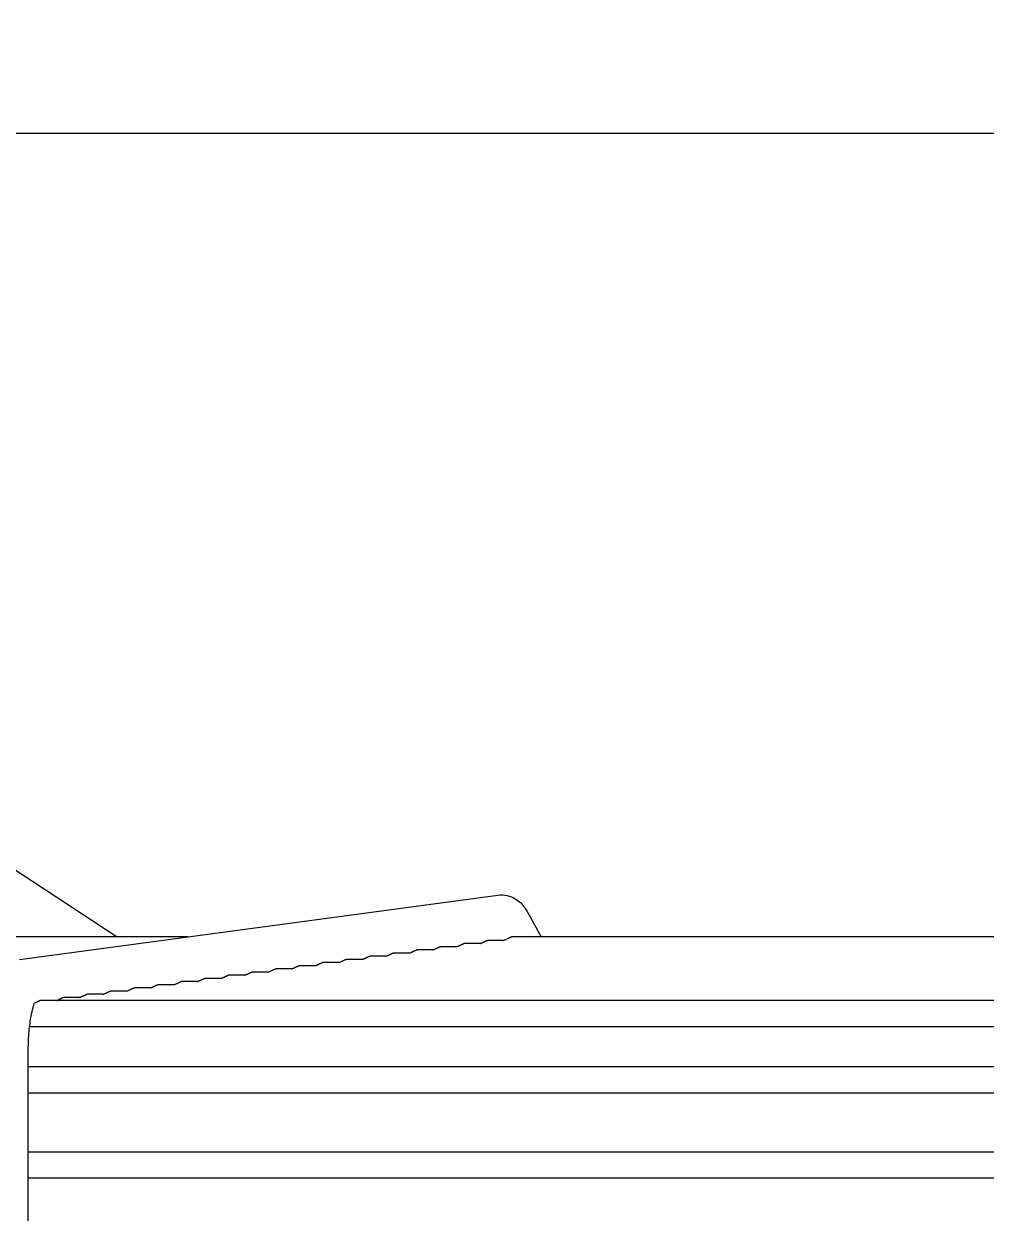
# Model space of a CAD drawing. Header units: millimetres. Extents: x 16200 to 32328, y 18593 to 29476.
# Drawn here: x 16525.66 to 16529.76, y 18986.1 to 18991.16 of the extents above; entities that cross this region are included whole.
import ezdxf

# ---------------------------------------------------------------- set-up
doc = ezdxf.new("R2010")
doc.units = ezdxf.units.MM
doc.header["$LTSCALE"] = 5
doc.layers.add('UNIT', color=6, linetype='Continuous')
doc.styles.add('SUBMITTAL', font='romans.shx', dxfattribs={"width": 0.75})
doc.dimstyles.new('SUBMITTAL', dxfattribs={"dimtxt": 0.09375, "dimasz": 0.09375, "dimexe": 0.03125, "dimexo": 0.0625, "dimgap": 0.0625, "dimtad": 0, "dimdec": 4, "dimzin": 4, "dimdsep": 46, "dimlunit": 4, "dimtxsty": 'SUBMITTAL', "dimcen": 0.09375, "dimclre": 6, "dimadec": 0, "dimazin": 0, "dimtfac": 1, "dimtdec": 0, "dimtofl": 0, "dimtmove": 0, "dimatfit": 3, "dimfxl": 0, "dimfrac": 2, "dimtolj": 1, "dimtzin": 4, "dimarcsym": 0})

msp = doc.modelspace()

# ---------------------------------------------------------------- linework, layer by layer
at = {"layer": 'UNIT'}
for p, q in [((16524.6977, 18990.6942), (16534.7771, 18990.6942)), ((16525.1224, 18987.8889), (16526.0593, 18987.2749)), ((16525.6426, 18987.1783), (16527.6781, 18987.4529)), ((16527.8029, 18987.383), (16527.8629, 18987.2749)), ((16526.3588, 18987.2749), (16524.8531, 18987.2749)), ((16527.6026, 18987.2466), (16527.534, 18987.2466)), ((16527.7026, 18987.2601), (16527.6342, 18987.2601)), ((16531.7387, 18987.2749), (16527.7361, 18987.2749)), ((16527.2019, 18987.1926), (16527.1331, 18987.1926)), ((16527.3021, 18987.2061), (16527.2333, 18987.2061)), ((16527.4023, 18987.2196), (16527.3335, 18987.2196)), ((16527.5025, 18987.2331), (16527.4338, 18987.2331)), ((16526.8012, 18987.1387), (16526.7322, 18987.1387)), ((16526.9014, 18987.1522), (16526.8324, 18987.1522)), ((16527.0015, 18987.1657), (16526.9326, 18987.1657)), ((16527.1017, 18987.1791), (16527.0329, 18987.1791)), ((16526.4004, 18987.0847), (16526.3313, 18987.0847)), ((16526.5006, 18987.0982), (16526.4315, 18987.0982)), ((16526.6008, 18987.1117), (16526.5317, 18987.1117)), ((16526.701, 18987.1252), (16526.632, 18987.1252)), ((16526.0999, 18987.0442), (16526.0306, 18987.0442)), ((16526.2001, 18987.0577), (16526.1308, 18987.0577)), ((16526.3002, 18987.0712), (16526.2311, 18987.0712)), ((16533.7448, 18987.0037), (16525.7299, 18987.0037)), ((16525.8995, 18987.0172), (16525.8302, 18987.0172)), ((16525.9997, 18987.0307), (16525.9304, 18987.0307)), ((16525.6863, 18986.8935), (16533.7885, 18986.8935)), ((16525.6804, 18984.3163), (16525.6804, 18986.7856)), ((16533.7943, 18986.7218), (16525.6804, 18986.7218)), ((16525.7094, 18986.7232), (16525.7115, 18986.7218)), ((16526.4591, 18986.7232), (16526.4591, 18986.7218)), ((16525.6804, 18986.6115), (16533.7943, 18986.6115)), ((16533.7943, 18986.3596), (16525.6804, 18986.3596)), ((16525.6804, 18986.2493), (16533.7943, 18986.2493))]:
    msp.add_line(p, q, dxfattribs=at)
for start_param, end_param in [(0.23649, 0.259134), (1.752338, 1.774981)]:
    msp.add_ellipse((16528.021, 18986.7872), major_axis=(-0.0861, -0.0478), ratio=0.875426, start_param=start_param, end_param=end_param, dxfattribs=at)
for points, knots in [([(16527.6781, 18987.4529), (16527.6913, 18987.4547), (16527.7054, 18987.454), (16527.731, 18987.4482), (16527.7425, 18987.4432), (16527.7615, 18987.4319), (16527.7692, 18987.4256), (16527.7819, 18987.4132), (16527.7871, 18987.407), (16527.7959, 18987.3949), (16527.7996, 18987.389), (16527.8029, 18987.3831), (16527.8029, 18987.383), (16527.8029, 18987.383)], [3.1066861, 3.1066861, 3.1066861, 3.1066861, 3.1999885, 3.1999885, 3.2942363, 3.2942363, 3.388484, 3.388484, 3.4827318, 3.4827318, 3.5769796, 3.5769796, 3.577925, 3.577925, 3.577925, 3.577925]), ([(16527.5025, 18987.2331), (16527.5037, 18987.2336), (16527.505, 18987.2341), (16527.5062, 18987.2345), (16527.5075, 18987.235), (16527.5087, 18987.2355), (16527.5099, 18987.236), (16527.511, 18987.2365), (16527.5122, 18987.237), (16527.5132, 18987.2375), (16527.5143, 18987.238), (16527.5153, 18987.2385), (16527.5163, 18987.2389), (16527.5173, 18987.2394), (16527.5182, 18987.2399), (16527.5191, 18987.2403), (16527.52, 18987.2407), (16527.5209, 18987.2411), (16527.5217, 18987.2415), (16527.5225, 18987.2419), (16527.5233, 18987.2423), (16527.524, 18987.2427), (16527.5247, 18987.243), (16527.5254, 18987.2434), (16527.5261, 18987.2437), (16527.5267, 18987.244), (16527.5273, 18987.2443), (16527.5279, 18987.2445), (16527.5285, 18987.2448), (16527.529, 18987.245), (16527.5295, 18987.2453), (16527.53, 18987.2455), (16527.5305, 18987.2457), (16527.5309, 18987.2458), (16527.5314, 18987.246), (16527.5318, 18987.2461), (16527.5321, 18987.2463), (16527.5325, 18987.2464), (16527.5328, 18987.2465), (16527.5331, 18987.2465), (16527.5334, 18987.2466), (16527.5337, 18987.2466), (16527.5339, 18987.2466), (16527.5339, 18987.2466), (16527.534, 18987.2466), (16527.534, 18987.2466)], [0.1723275, 0.1723275, 0.1723275, 0.1723275, 0.195122, 0.195122, 0.195122, 0.2195122, 0.2195122, 0.2195122, 0.2439024, 0.2439024, 0.2439024, 0.2682927, 0.2682927, 0.2682927, 0.2926829, 0.2926829, 0.2926829, 0.3170732, 0.3170732, 0.3170732, 0.3414634, 0.3414634, 0.3414634, 0.3658537, 0.3658537, 0.3658537, 0.3902439, 0.3902439, 0.3902439, 0.4146341, 0.4146341, 0.4146341, 0.4390244, 0.4390244, 0.4390244, 0.4634146, 0.4634146, 0.4634146, 0.4878049, 0.4878049, 0.4878049, 0.5121951, 0.5121951, 0.5121951, 0.5157454, 0.5157454, 0.5157454, 0.5157454]), ([(16527.6026, 18987.2466), (16527.6039, 18987.2471), (16527.6052, 18987.2476), (16527.6064, 18987.248), (16527.6077, 18987.2485), (16527.6089, 18987.2491), (16527.6101, 18987.2496), (16527.6113, 18987.2501), (16527.6124, 18987.2505), (16527.6135, 18987.251), (16527.6145, 18987.2515), (16527.6156, 18987.252), (16527.6166, 18987.2524), (16527.6175, 18987.2529), (16527.6185, 18987.2534), (16527.6194, 18987.2538), (16527.6203, 18987.2542), (16527.6211, 18987.2546), (16527.6219, 18987.255), (16527.6227, 18987.2554), (16527.6235, 18987.2558), (16527.6242, 18987.2562), (16527.625, 18987.2565), (16527.6256, 18987.2569), (16527.6263, 18987.2572), (16527.627, 18987.2575), (16527.6276, 18987.2578), (16527.6281, 18987.258), (16527.6287, 18987.2583), (16527.6293, 18987.2585), (16527.6298, 18987.2588), (16527.6303, 18987.259), (16527.6307, 18987.2592), (16527.6312, 18987.2593), (16527.6316, 18987.2595), (16527.632, 18987.2596), (16527.6324, 18987.2598), (16527.6327, 18987.2599), (16527.6331, 18987.26), (16527.6333, 18987.26), (16527.6336, 18987.2601), (16527.6339, 18987.2601), (16527.6341, 18987.2601), (16527.6341, 18987.2601), (16527.6342, 18987.2601), (16527.6342, 18987.2601)], [0.1719755, 0.1719755, 0.1719755, 0.1719755, 0.195122, 0.195122, 0.195122, 0.2195122, 0.2195122, 0.2195122, 0.2439024, 0.2439024, 0.2439024, 0.2682927, 0.2682927, 0.2682927, 0.2926829, 0.2926829, 0.2926829, 0.3170732, 0.3170732, 0.3170732, 0.3414634, 0.3414634, 0.3414634, 0.3658537, 0.3658537, 0.3658537, 0.3902439, 0.3902439, 0.3902439, 0.4146341, 0.4146341, 0.4146341, 0.4390244, 0.4390244, 0.4390244, 0.4634146, 0.4634146, 0.4634146, 0.4878049, 0.4878049, 0.4878049, 0.5121951, 0.5121951, 0.5121951, 0.5157586, 0.5157586, 0.5157586, 0.5157586]), ([(16527.7026, 18987.2601), (16527.7029, 18987.2602), (16527.7032, 18987.2603), (16527.7035, 18987.2605), (16527.7049, 18987.261), (16527.7063, 18987.2615), (16527.7076, 18987.262), (16527.7089, 18987.2626), (16527.7102, 18987.2631), (16527.7114, 18987.2636), (16527.7126, 18987.2642), (16527.7137, 18987.2647), (16527.7148, 18987.2652)], [0.16559879, 0.16559879, 0.16559879, 0.16559879, 0.17073171, 0.17073171, 0.17073171, 0.19512195, 0.19512195, 0.19512195, 0.2195122, 0.2195122, 0.2195122, 0.24390244, 0.24390244, 0.24390244, 0.24390244]), ([(16527.718, 18987.2667), (16527.719, 18987.2672), (16527.72, 18987.2677), (16527.7209, 18987.2682), (16527.7218, 18987.2686), (16527.7227, 18987.2691), (16527.7235, 18987.2695), (16527.7243, 18987.2699), (16527.7251, 18987.2703), (16527.7259, 18987.2707), (16527.7266, 18987.2711), (16527.7273, 18987.2714), (16527.728, 18987.2717), (16527.7286, 18987.2721), (16527.7293, 18987.2724), (16527.7299, 18987.2727), (16527.7305, 18987.273), (16527.731, 18987.2732), (16527.7315, 18987.2734), (16527.7321, 18987.2737), (16527.7325, 18987.2739), (16527.733, 18987.2741), (16527.7334, 18987.2742), (16527.7338, 18987.2744), (16527.7342, 18987.2745), (16527.7346, 18987.2746), (16527.7349, 18987.2747), (16527.7352, 18987.2748), (16527.7355, 18987.2748), (16527.7358, 18987.2749), (16527.736, 18987.2749), (16527.7361, 18987.2749), (16527.7361, 18987.2749), (16527.7361, 18987.2749)], [0.2682927, 0.2682927, 0.2682927, 0.2682927, 0.2926829, 0.2926829, 0.2926829, 0.3170732, 0.3170732, 0.3170732, 0.3414634, 0.3414634, 0.3414634, 0.3658537, 0.3658537, 0.3658537, 0.3902439, 0.3902439, 0.3902439, 0.4146341, 0.4146341, 0.4146341, 0.4390244, 0.4390244, 0.4390244, 0.4634146, 0.4634146, 0.4634146, 0.4878049, 0.4878049, 0.4878049, 0.5121951, 0.5121951, 0.5121951, 0.5152045, 0.5152045, 0.5152045, 0.5152045]), ([(16527.1017, 18987.1791), (16527.1029, 18987.1796), (16527.1041, 18987.18), (16527.1052, 18987.1805), (16527.1065, 18987.181), (16527.1077, 18987.1815), (16527.1089, 18987.182), (16527.1101, 18987.1825), (16527.1112, 18987.183), (16527.1123, 18987.1835), (16527.1134, 18987.184), (16527.1144, 18987.1844), (16527.1154, 18987.1849), (16527.1164, 18987.1854), (16527.1173, 18987.1858), (16527.1182, 18987.1863), (16527.1191, 18987.1867), (16527.12, 18987.1871), (16527.1208, 18987.1875), (16527.1216, 18987.1879), (16527.1223, 18987.1883), (16527.1231, 18987.1887), (16527.1238, 18987.189), (16527.1245, 18987.1893), (16527.1252, 18987.1897), (16527.1258, 18987.19), (16527.1264, 18987.1903), (16527.127, 18987.1905), (16527.1276, 18987.1908), (16527.1281, 18987.1911), (16527.1286, 18987.1913), (16527.1291, 18987.1915), (16527.1296, 18987.1917), (16527.13, 18987.1919), (16527.1305, 18987.192), (16527.1309, 18987.1922), (16527.1312, 18987.1923), (16527.1316, 18987.1924), (16527.1319, 18987.1925), (16527.1322, 18987.1925), (16527.1325, 18987.1926), (16527.1328, 18987.1926), (16527.133, 18987.1926), (16527.133, 18987.1926), (16527.1331, 18987.1926), (16527.1331, 18987.1926)], [0.1737382, 0.1737382, 0.1737382, 0.1737382, 0.195122, 0.195122, 0.195122, 0.2195122, 0.2195122, 0.2195122, 0.2439024, 0.2439024, 0.2439024, 0.2682927, 0.2682927, 0.2682927, 0.2926829, 0.2926829, 0.2926829, 0.3170732, 0.3170732, 0.3170732, 0.3414634, 0.3414634, 0.3414634, 0.3658537, 0.3658537, 0.3658537, 0.3902439, 0.3902439, 0.3902439, 0.4146341, 0.4146341, 0.4146341, 0.4390244, 0.4390244, 0.4390244, 0.4634146, 0.4634146, 0.4634146, 0.4878049, 0.4878049, 0.4878049, 0.5121951, 0.5121951, 0.5121951, 0.5156915, 0.5156915, 0.5156915, 0.5156915]), ([(16527.2019, 18987.1926), (16527.2031, 18987.1931), (16527.2043, 18987.1935), (16527.2055, 18987.194), (16527.2067, 18987.1945), (16527.208, 18987.195), (16527.2091, 18987.1955), (16527.2103, 18987.196), (16527.2114, 18987.1965), (16527.2125, 18987.197), (16527.2136, 18987.1975), (16527.2146, 18987.198), (16527.2156, 18987.1984), (16527.2166, 18987.1989), (16527.2175, 18987.1993), (16527.2184, 18987.1998), (16527.2193, 18987.2002), (16527.2202, 18987.2006), (16527.221, 18987.201), (16527.2218, 18987.2014), (16527.2226, 18987.2018), (16527.2233, 18987.2022), (16527.224, 18987.2025), (16527.2247, 18987.2028), (16527.2254, 18987.2032), (16527.226, 18987.2035), (16527.2266, 18987.2038), (16527.2272, 18987.204), (16527.2278, 18987.2043), (16527.2283, 18987.2045), (16527.2289, 18987.2048), (16527.2294, 18987.205), (16527.2298, 18987.2052), (16527.2303, 18987.2053), (16527.2307, 18987.2055), (16527.2311, 18987.2057), (16527.2315, 18987.2058), (16527.2318, 18987.2059), (16527.2322, 18987.206), (16527.2324, 18987.206), (16527.2327, 18987.2061), (16527.233, 18987.2061), (16527.2332, 18987.2061), (16527.2332, 18987.2061), (16527.2333, 18987.2061), (16527.2333, 18987.2061)], [0.1733855, 0.1733855, 0.1733855, 0.1733855, 0.195122, 0.195122, 0.195122, 0.2195122, 0.2195122, 0.2195122, 0.2439024, 0.2439024, 0.2439024, 0.2682927, 0.2682927, 0.2682927, 0.2926829, 0.2926829, 0.2926829, 0.3170732, 0.3170732, 0.3170732, 0.3414634, 0.3414634, 0.3414634, 0.3658537, 0.3658537, 0.3658537, 0.3902439, 0.3902439, 0.3902439, 0.4146341, 0.4146341, 0.4146341, 0.4390244, 0.4390244, 0.4390244, 0.4634146, 0.4634146, 0.4634146, 0.4878049, 0.4878049, 0.4878049, 0.5121951, 0.5121951, 0.5121951, 0.5157051, 0.5157051, 0.5157051, 0.5157051]), ([(16527.3021, 18987.2061), (16527.3033, 18987.2066), (16527.3045, 18987.207), (16527.3057, 18987.2075), (16527.307, 18987.208), (16527.3082, 18987.2085), (16527.3094, 18987.209), (16527.3106, 18987.2095), (16527.3117, 18987.21), (16527.3128, 18987.2105), (16527.3138, 18987.211), (16527.3149, 18987.2115), (16527.3159, 18987.2119), (16527.3168, 18987.2124), (16527.3178, 18987.2128), (16527.3187, 18987.2133), (16527.3196, 18987.2137), (16527.3204, 18987.2141), (16527.3212, 18987.2145), (16527.322, 18987.2149), (16527.3228, 18987.2153), (16527.3235, 18987.2157), (16527.3243, 18987.216), (16527.325, 18987.2164), (16527.3256, 18987.2167), (16527.3263, 18987.217), (16527.3269, 18987.2173), (16527.3275, 18987.2175), (16527.328, 18987.2178), (16527.3286, 18987.218), (16527.3291, 18987.2183), (16527.3296, 18987.2185), (16527.3301, 18987.2187), (16527.3305, 18987.2188), (16527.3309, 18987.219), (16527.3313, 18987.2192), (16527.3317, 18987.2193), (16527.3321, 18987.2194), (16527.3324, 18987.2195), (16527.3327, 18987.2195), (16527.333, 18987.2196), (16527.3332, 18987.2196), (16527.3334, 18987.2196), (16527.3335, 18987.2196), (16527.3335, 18987.2196), (16527.3335, 18987.2196)], [0.1730327, 0.1730327, 0.1730327, 0.1730327, 0.195122, 0.195122, 0.195122, 0.2195122, 0.2195122, 0.2195122, 0.2439024, 0.2439024, 0.2439024, 0.2682927, 0.2682927, 0.2682927, 0.2926829, 0.2926829, 0.2926829, 0.3170732, 0.3170732, 0.3170732, 0.3414634, 0.3414634, 0.3414634, 0.3658537, 0.3658537, 0.3658537, 0.3902439, 0.3902439, 0.3902439, 0.4146341, 0.4146341, 0.4146341, 0.4390244, 0.4390244, 0.4390244, 0.4634146, 0.4634146, 0.4634146, 0.4878049, 0.4878049, 0.4878049, 0.5121951, 0.5121951, 0.5121951, 0.5157186, 0.5157186, 0.5157186, 0.5157186]), ([(16527.4023, 18987.2196), (16527.4035, 18987.2201), (16527.4048, 18987.2206), (16527.4059, 18987.221), (16527.4072, 18987.2215), (16527.4084, 18987.222), (16527.4096, 18987.2225), (16527.4108, 18987.223), (16527.4119, 18987.2235), (16527.413, 18987.224), (16527.4141, 18987.2245), (16527.4151, 18987.225), (16527.4161, 18987.2254), (16527.4171, 18987.2259), (16527.418, 18987.2263), (16527.4189, 18987.2268), (16527.4198, 18987.2272), (16527.4207, 18987.2276), (16527.4215, 18987.228), (16527.4223, 18987.2284), (16527.423, 18987.2288), (16527.4238, 18987.2292), (16527.4245, 18987.2295), (16527.4252, 18987.2299), (16527.4258, 18987.2302), (16527.4265, 18987.2305), (16527.4271, 18987.2308), (16527.4277, 18987.231), (16527.4283, 18987.2313), (16527.4288, 18987.2315), (16527.4293, 18987.2318), (16527.4298, 18987.232), (16527.4303, 18987.2322), (16527.4307, 18987.2323), (16527.4312, 18987.2325), (16527.4316, 18987.2326), (16527.4319, 18987.2328), (16527.4323, 18987.2329), (16527.4326, 18987.233), (16527.4329, 18987.233), (16527.4332, 18987.2331), (16527.4334, 18987.2331), (16527.4337, 18987.2331), (16527.4337, 18987.2331), (16527.4337, 18987.2331), (16527.4338, 18987.2331)], [0.17268, 0.17268, 0.17268, 0.17268, 0.195122, 0.195122, 0.195122, 0.2195122, 0.2195122, 0.2195122, 0.2439024, 0.2439024, 0.2439024, 0.2682927, 0.2682927, 0.2682927, 0.2926829, 0.2926829, 0.2926829, 0.3170732, 0.3170732, 0.3170732, 0.3414634, 0.3414634, 0.3414634, 0.3658537, 0.3658537, 0.3658537, 0.3902439, 0.3902439, 0.3902439, 0.4146341, 0.4146341, 0.4146341, 0.4390244, 0.4390244, 0.4390244, 0.4634146, 0.4634146, 0.4634146, 0.4878049, 0.4878049, 0.4878049, 0.5121951, 0.5121951, 0.5121951, 0.515732, 0.515732, 0.515732, 0.515732]), ([(16526.701, 18987.1252), (16526.7021, 18987.1256), (16526.7032, 18987.126), (16526.7042, 18987.1264), (16526.7055, 18987.1269), (16526.7068, 18987.1274), (16526.708, 18987.1279), (16526.7091, 18987.1284), (16526.7103, 18987.1289), (16526.7113, 18987.1294), (16526.7124, 18987.1299), (16526.7135, 18987.1304), (16526.7144, 18987.1309), (16526.7154, 18987.1313), (16526.7164, 18987.1318), (16526.7173, 18987.1322), (16526.7182, 18987.1327), (16526.719, 18987.1331), (16526.7198, 18987.1335), (16526.7207, 18987.1339), (16526.7214, 18987.1343), (16526.7222, 18987.1346), (16526.7229, 18987.135), (16526.7236, 18987.1353), (16526.7242, 18987.1357), (16526.7249, 18987.136), (16526.7255, 18987.1363), (16526.7261, 18987.1365), (16526.7267, 18987.1368), (16526.7272, 18987.1371), (16526.7277, 18987.1373), (16526.7282, 18987.1375), (16526.7287, 18987.1377), (16526.7291, 18987.1379), (16526.7296, 18987.138), (16526.73, 18987.1382), (16526.7303, 18987.1383), (16526.7307, 18987.1384), (16526.731, 18987.1385), (16526.7313, 18987.1386), (16526.7316, 18987.1386), (16526.7319, 18987.1387), (16526.7321, 18987.1387), (16526.7321, 18987.1387), (16526.7322, 18987.1387), (16526.7322, 18987.1387)], [0.1751457, 0.1751457, 0.1751457, 0.1751457, 0.195122, 0.195122, 0.195122, 0.2195122, 0.2195122, 0.2195122, 0.2439024, 0.2439024, 0.2439024, 0.2682927, 0.2682927, 0.2682927, 0.2926829, 0.2926829, 0.2926829, 0.3170732, 0.3170732, 0.3170732, 0.3414634, 0.3414634, 0.3414634, 0.3658537, 0.3658537, 0.3658537, 0.3902439, 0.3902439, 0.3902439, 0.4146341, 0.4146341, 0.4146341, 0.4390244, 0.4390244, 0.4390244, 0.4634146, 0.4634146, 0.4634146, 0.4878049, 0.4878049, 0.4878049, 0.5121951, 0.5121951, 0.5121951, 0.5156368, 0.5156368, 0.5156368, 0.5156368]), ([(16526.8012, 18987.1387), (16526.8023, 18987.1391), (16526.8034, 18987.1395), (16526.8045, 18987.1399), (16526.8058, 18987.1404), (16526.807, 18987.1409), (16526.8082, 18987.1415), (16526.8094, 18987.142), (16526.8105, 18987.1425), (16526.8116, 18987.1429), (16526.8127, 18987.1434), (16526.8137, 18987.1439), (16526.8147, 18987.1444), (16526.8157, 18987.1449), (16526.8166, 18987.1453), (16526.8175, 18987.1457), (16526.8184, 18987.1462), (16526.8193, 18987.1466), (16526.8201, 18987.147), (16526.8209, 18987.1474), (16526.8217, 18987.1478), (16526.8224, 18987.1481), (16526.8231, 18987.1485), (16526.8238, 18987.1488), (16526.8245, 18987.1492), (16526.8251, 18987.1495), (16526.8257, 18987.1498), (16526.8263, 18987.15), (16526.8269, 18987.1503), (16526.8274, 18987.1506), (16526.8279, 18987.1508), (16526.8285, 18987.151), (16526.8289, 18987.1512), (16526.8294, 18987.1514), (16526.8298, 18987.1515), (16526.8302, 18987.1517), (16526.8306, 18987.1518), (16526.8309, 18987.1519), (16526.8313, 18987.152), (16526.8315, 18987.1521), (16526.8318, 18987.1521), (16526.8321, 18987.1521), (16526.8323, 18987.1522), (16526.8324, 18987.1522), (16526.8324, 18987.1522), (16526.8324, 18987.1522)], [0.1747945, 0.1747945, 0.1747945, 0.1747945, 0.195122, 0.195122, 0.195122, 0.2195122, 0.2195122, 0.2195122, 0.2439024, 0.2439024, 0.2439024, 0.2682927, 0.2682927, 0.2682927, 0.2926829, 0.2926829, 0.2926829, 0.3170732, 0.3170732, 0.3170732, 0.3414634, 0.3414634, 0.3414634, 0.3658537, 0.3658537, 0.3658537, 0.3902439, 0.3902439, 0.3902439, 0.4146341, 0.4146341, 0.4146341, 0.4390244, 0.4390244, 0.4390244, 0.4634146, 0.4634146, 0.4634146, 0.4878049, 0.4878049, 0.4878049, 0.5121951, 0.5121951, 0.5121951, 0.5156505, 0.5156505, 0.5156505, 0.5156505]), ([(16526.9014, 18987.1522), (16526.9025, 18987.1526), (16526.9036, 18987.153), (16526.9047, 18987.1534), (16526.906, 18987.154), (16526.9072, 18987.1545), (16526.9084, 18987.155), (16526.9096, 18987.1555), (16526.9107, 18987.156), (16526.9118, 18987.1565), (16526.9129, 18987.1569), (16526.9139, 18987.1574), (16526.9149, 18987.1579), (16526.9159, 18987.1584), (16526.9168, 18987.1588), (16526.9177, 18987.1593), (16526.9186, 18987.1597), (16526.9195, 18987.1601), (16526.9203, 18987.1605), (16526.9211, 18987.1609), (16526.9219, 18987.1613), (16526.9226, 18987.1616), (16526.9233, 18987.162), (16526.924, 18987.1623), (16526.9247, 18987.1627), (16526.9253, 18987.163), (16526.926, 18987.1633), (16526.9265, 18987.1635), (16526.9271, 18987.1638), (16526.9277, 18987.1641), (16526.9282, 18987.1643), (16526.9287, 18987.1645), (16526.9291, 18987.1647), (16526.9296, 18987.1649), (16526.93, 18987.165), (16526.9304, 18987.1652), (16526.9308, 18987.1653), (16526.9312, 18987.1654), (16526.9315, 18987.1655), (16526.9318, 18987.1655), (16526.9321, 18987.1656), (16526.9323, 18987.1656), (16526.9325, 18987.1657), (16526.9326, 18987.1657), (16526.9326, 18987.1657), (16526.9326, 18987.1657)], [0.1744428, 0.1744428, 0.1744428, 0.1744428, 0.195122, 0.195122, 0.195122, 0.2195122, 0.2195122, 0.2195122, 0.2439024, 0.2439024, 0.2439024, 0.2682927, 0.2682927, 0.2682927, 0.2926829, 0.2926829, 0.2926829, 0.3170732, 0.3170732, 0.3170732, 0.3414634, 0.3414634, 0.3414634, 0.3658537, 0.3658537, 0.3658537, 0.3902439, 0.3902439, 0.3902439, 0.4146341, 0.4146341, 0.4146341, 0.4390244, 0.4390244, 0.4390244, 0.4634146, 0.4634146, 0.4634146, 0.4878049, 0.4878049, 0.4878049, 0.5121951, 0.5121951, 0.5121951, 0.5156642, 0.5156642, 0.5156642, 0.5156642]), ([(16527.0015, 18987.1657), (16527.0027, 18987.1661), (16527.0039, 18987.1665), (16527.005, 18987.167), (16527.0063, 18987.1675), (16527.0075, 18987.168), (16527.0087, 18987.1685), (16527.0098, 18987.169), (16527.011, 18987.1695), (16527.0121, 18987.17), (16527.0131, 18987.1705), (16527.0142, 18987.1709), (16527.0152, 18987.1714), (16527.0161, 18987.1719), (16527.0171, 18987.1723), (16527.018, 18987.1728), (16527.0189, 18987.1732), (16527.0197, 18987.1736), (16527.0205, 18987.174), (16527.0213, 18987.1744), (16527.0221, 18987.1748), (16527.0228, 18987.1752), (16527.0236, 18987.1755), (16527.0243, 18987.1758), (16527.0249, 18987.1762), (16527.0256, 18987.1765), (16527.0262, 18987.1768), (16527.0268, 18987.177), (16527.0273, 18987.1773), (16527.0279, 18987.1776), (16527.0284, 18987.1778), (16527.0289, 18987.178), (16527.0294, 18987.1782), (16527.0298, 18987.1784), (16527.0302, 18987.1785), (16527.0306, 18987.1787), (16527.031, 18987.1788), (16527.0314, 18987.1789), (16527.0317, 18987.179), (16527.032, 18987.179), (16527.0323, 18987.1791), (16527.0325, 18987.1791), (16527.0328, 18987.1791), (16527.0328, 18987.1791), (16527.0328, 18987.1791), (16527.0329, 18987.1791)], [0.1740907, 0.1740907, 0.1740907, 0.1740907, 0.195122, 0.195122, 0.195122, 0.2195122, 0.2195122, 0.2195122, 0.2439024, 0.2439024, 0.2439024, 0.2682927, 0.2682927, 0.2682927, 0.2926829, 0.2926829, 0.2926829, 0.3170732, 0.3170732, 0.3170732, 0.3414634, 0.3414634, 0.3414634, 0.3658537, 0.3658537, 0.3658537, 0.3902439, 0.3902439, 0.3902439, 0.4146341, 0.4146341, 0.4146341, 0.4390244, 0.4390244, 0.4390244, 0.4634146, 0.4634146, 0.4634146, 0.4878049, 0.4878049, 0.4878049, 0.5121951, 0.5121951, 0.5121951, 0.5156779, 0.5156779, 0.5156779, 0.5156779]), ([(16526.3002, 18987.0712), (16526.3013, 18987.0716), (16526.3023, 18987.072), (16526.3033, 18987.0724), (16526.3046, 18987.0729), (16526.3058, 18987.0734), (16526.307, 18987.0739), (16526.3082, 18987.0744), (16526.3093, 18987.0749), (16526.3104, 18987.0754), (16526.3115, 18987.0759), (16526.3125, 18987.0764), (16526.3135, 18987.0768), (16526.3145, 18987.0773), (16526.3154, 18987.0778), (16526.3163, 18987.0782), (16526.3172, 18987.0787), (16526.3181, 18987.0791), (16526.3189, 18987.0795), (16526.3197, 18987.0799), (16526.3205, 18987.0803), (16526.3212, 18987.0806), (16526.322, 18987.081), (16526.3227, 18987.0813), (16526.3233, 18987.0817), (16526.324, 18987.082), (16526.3246, 18987.0823), (16526.3252, 18987.0825), (16526.3258, 18987.0828), (16526.3263, 18987.0831), (16526.3268, 18987.0833), (16526.3273, 18987.0835), (16526.3278, 18987.0837), (16526.3282, 18987.0839), (16526.3287, 18987.084), (16526.3291, 18987.0842), (16526.3294, 18987.0843), (16526.3298, 18987.0844), (16526.3301, 18987.0845), (16526.3304, 18987.0846), (16526.3307, 18987.0846), (16526.331, 18987.0847), (16526.3312, 18987.0847), (16526.3312, 18987.0847), (16526.3313, 18987.0847), (16526.3313, 18987.0847)], [0.1765439, 0.1765439, 0.1765439, 0.1765439, 0.195122, 0.195122, 0.195122, 0.2195122, 0.2195122, 0.2195122, 0.2439024, 0.2439024, 0.2439024, 0.2682927, 0.2682927, 0.2682927, 0.2926829, 0.2926829, 0.2926829, 0.3170732, 0.3170732, 0.3170732, 0.3414634, 0.3414634, 0.3414634, 0.3658537, 0.3658537, 0.3658537, 0.3902439, 0.3902439, 0.3902439, 0.4146341, 0.4146341, 0.4146341, 0.4390244, 0.4390244, 0.4390244, 0.4634146, 0.4634146, 0.4634146, 0.4878049, 0.4878049, 0.4878049, 0.5121951, 0.5121951, 0.5121951, 0.5155818, 0.5155818, 0.5155818, 0.5155818]), ([(16526.4004, 18987.0847), (16526.4015, 18987.0851), (16526.4025, 18987.0855), (16526.4035, 18987.0859), (16526.4048, 18987.0864), (16526.406, 18987.0869), (16526.4072, 18987.0874), (16526.4084, 18987.0879), (16526.4095, 18987.0884), (16526.4106, 18987.0889), (16526.4117, 18987.0894), (16526.4128, 18987.0899), (16526.4137, 18987.0904), (16526.4147, 18987.0908), (16526.4157, 18987.0913), (16526.4166, 18987.0917), (16526.4175, 18987.0922), (16526.4183, 18987.0926), (16526.4191, 18987.093), (16526.42, 18987.0934), (16526.4207, 18987.0938), (16526.4215, 18987.0941), (16526.4222, 18987.0945), (16526.4229, 18987.0948), (16526.4235, 18987.0952), (16526.4242, 18987.0955), (16526.4248, 18987.0958), (16526.4254, 18987.096), (16526.426, 18987.0963), (16526.4265, 18987.0966), (16526.427, 18987.0968), (16526.4275, 18987.097), (16526.428, 18987.0972), (16526.4285, 18987.0974), (16526.4289, 18987.0975), (16526.4293, 18987.0977), (16526.4297, 18987.0978), (16526.43, 18987.0979), (16526.4304, 18987.098), (16526.4307, 18987.0981), (16526.4309, 18987.0981), (16526.4312, 18987.0982), (16526.4314, 18987.0982), (16526.4315, 18987.0982), (16526.4315, 18987.0982), (16526.4315, 18987.0982)], [0.1761954, 0.1761954, 0.1761954, 0.1761954, 0.195122, 0.195122, 0.195122, 0.2195122, 0.2195122, 0.2195122, 0.2439024, 0.2439024, 0.2439024, 0.2682927, 0.2682927, 0.2682927, 0.2926829, 0.2926829, 0.2926829, 0.3170732, 0.3170732, 0.3170732, 0.3414634, 0.3414634, 0.3414634, 0.3658537, 0.3658537, 0.3658537, 0.3902439, 0.3902439, 0.3902439, 0.4146341, 0.4146341, 0.4146341, 0.4390244, 0.4390244, 0.4390244, 0.4634146, 0.4634146, 0.4634146, 0.4878049, 0.4878049, 0.4878049, 0.5121951, 0.5121951, 0.5121951, 0.5155955, 0.5155955, 0.5155955, 0.5155955]), ([(16526.5006, 18987.0982), (16526.5017, 18987.0986), (16526.5027, 18987.099), (16526.5038, 18987.0994), (16526.5051, 18987.0999), (16526.5063, 18987.1004), (16526.5075, 18987.1009), (16526.5087, 18987.1014), (16526.5098, 18987.1019), (16526.5109, 18987.1024), (16526.512, 18987.1029), (16526.513, 18987.1034), (16526.514, 18987.1039), (16526.515, 18987.1043), (16526.5159, 18987.1048), (16526.5168, 18987.1052), (16526.5177, 18987.1057), (16526.5186, 18987.1061), (16526.5194, 18987.1065), (16526.5202, 18987.1069), (16526.521, 18987.1073), (16526.5217, 18987.1076), (16526.5224, 18987.108), (16526.5231, 18987.1083), (16526.5238, 18987.1087), (16526.5244, 18987.109), (16526.525, 18987.1093), (16526.5256, 18987.1095), (16526.5262, 18987.1098), (16526.5268, 18987.1101), (16526.5273, 18987.1103), (16526.5278, 18987.1105), (16526.5282, 18987.1107), (16526.5287, 18987.1109), (16526.5291, 18987.111), (16526.5295, 18987.1112), (16526.5299, 18987.1113), (16526.5303, 18987.1114), (16526.5306, 18987.1115), (16526.5309, 18987.1116), (16526.5312, 18987.1116), (16526.5314, 18987.1117), (16526.5317, 18987.1117), (16526.5317, 18987.1117), (16526.5317, 18987.1117), (16526.5317, 18987.1117)], [0.1758462, 0.1758462, 0.1758462, 0.1758462, 0.195122, 0.195122, 0.195122, 0.2195122, 0.2195122, 0.2195122, 0.2439024, 0.2439024, 0.2439024, 0.2682927, 0.2682927, 0.2682927, 0.2926829, 0.2926829, 0.2926829, 0.3170732, 0.3170732, 0.3170732, 0.3414634, 0.3414634, 0.3414634, 0.3658537, 0.3658537, 0.3658537, 0.3902439, 0.3902439, 0.3902439, 0.4146341, 0.4146341, 0.4146341, 0.4390244, 0.4390244, 0.4390244, 0.4634146, 0.4634146, 0.4634146, 0.4878049, 0.4878049, 0.4878049, 0.5121951, 0.5121951, 0.5121951, 0.5156093, 0.5156093, 0.5156093, 0.5156093]), ([(16526.6008, 18987.1117), (16526.6019, 18987.1121), (16526.603, 18987.1125), (16526.604, 18987.1129), (16526.6053, 18987.1134), (16526.6065, 18987.1139), (16526.6077, 18987.1144), (16526.6089, 18987.1149), (16526.61, 18987.1154), (16526.6111, 18987.1159), (16526.6122, 18987.1164), (16526.6132, 18987.1169), (16526.6142, 18987.1174), (16526.6152, 18987.1178), (16526.6161, 18987.1183), (16526.617, 18987.1187), (16526.6179, 18987.1192), (16526.6188, 18987.1196), (16526.6196, 18987.12), (16526.6204, 18987.1204), (16526.6212, 18987.1208), (16526.6219, 18987.1211), (16526.6227, 18987.1215), (16526.6233, 18987.1218), (16526.624, 18987.1222), (16526.6247, 18987.1225), (16526.6253, 18987.1228), (16526.6259, 18987.123), (16526.6264, 18987.1233), (16526.627, 18987.1236), (16526.6275, 18987.1238), (16526.628, 18987.124), (16526.6285, 18987.1242), (16526.6289, 18987.1244), (16526.6293, 18987.1245), (16526.6297, 18987.1247), (16526.6301, 18987.1248), (16526.6305, 18987.1249), (16526.6308, 18987.125), (16526.6311, 18987.1251), (16526.6314, 18987.1251), (16526.6317, 18987.1252), (16526.6319, 18987.1252), (16526.6319, 18987.1252), (16526.6319, 18987.1252), (16526.632, 18987.1252)], [0.1754963, 0.1754963, 0.1754963, 0.1754963, 0.195122, 0.195122, 0.195122, 0.2195122, 0.2195122, 0.2195122, 0.2439024, 0.2439024, 0.2439024, 0.2682927, 0.2682927, 0.2682927, 0.2926829, 0.2926829, 0.2926829, 0.3170732, 0.3170732, 0.3170732, 0.3414634, 0.3414634, 0.3414634, 0.3658537, 0.3658537, 0.3658537, 0.3902439, 0.3902439, 0.3902439, 0.4146341, 0.4146341, 0.4146341, 0.4390244, 0.4390244, 0.4390244, 0.4634146, 0.4634146, 0.4634146, 0.4878049, 0.4878049, 0.4878049, 0.5121951, 0.5121951, 0.5121951, 0.5156231, 0.5156231, 0.5156231, 0.5156231]), ([(16525.9997, 18987.0307), (16526.0007, 18987.0311), (16526.0016, 18987.0314), (16526.0026, 18987.0318), (16526.0038, 18987.0323), (16526.0051, 18987.0328), (16526.0063, 18987.0334), (16526.0075, 18987.0339), (16526.0086, 18987.0344), (16526.0097, 18987.0349), (16526.0108, 18987.0354), (16526.0118, 18987.0359), (16526.0128, 18987.0363), (16526.0138, 18987.0368), (16526.0147, 18987.0373), (16526.0156, 18987.0377), (16526.0165, 18987.0381), (16526.0174, 18987.0386), (16526.0182, 18987.039), (16526.019, 18987.0394), (16526.0198, 18987.0398), (16526.0205, 18987.0401), (16526.0213, 18987.0405), (16526.022, 18987.0408), (16526.0226, 18987.0412), (16526.0233, 18987.0415), (16526.0239, 18987.0418), (16526.0245, 18987.0421), (16526.0251, 18987.0423), (16526.0256, 18987.0426), (16526.0261, 18987.0428), (16526.0266, 18987.043), (16526.0271, 18987.0432), (16526.0275, 18987.0434), (16526.028, 18987.0436), (16526.0284, 18987.0437), (16526.0288, 18987.0438), (16526.0291, 18987.0439), (16526.0295, 18987.044), (16526.0298, 18987.0441), (16526.03, 18987.0442), (16526.0303, 18987.0442), (16526.0305, 18987.0442), (16526.0306, 18987.0442), (16526.0306, 18987.0442), (16526.0306, 18987.0442)], [0.1775844, 0.1775844, 0.1775844, 0.1775844, 0.195122, 0.195122, 0.195122, 0.2195122, 0.2195122, 0.2195122, 0.2439024, 0.2439024, 0.2439024, 0.2682927, 0.2682927, 0.2682927, 0.2926829, 0.2926829, 0.2926829, 0.3170732, 0.3170732, 0.3170732, 0.3414634, 0.3414634, 0.3414634, 0.3658537, 0.3658537, 0.3658537, 0.3902439, 0.3902439, 0.3902439, 0.4146341, 0.4146341, 0.4146341, 0.4390244, 0.4390244, 0.4390244, 0.4634146, 0.4634146, 0.4634146, 0.4878049, 0.4878049, 0.4878049, 0.5121951, 0.5121951, 0.5121951, 0.5155404, 0.5155404, 0.5155404, 0.5155404]), ([(16526.0999, 18987.0442), (16526.1009, 18987.0446), (16526.1019, 18987.0449), (16526.1028, 18987.0453), (16526.1041, 18987.0458), (16526.1053, 18987.0464), (16526.1065, 18987.0469), (16526.1077, 18987.0474), (16526.1088, 18987.0479), (16526.1099, 18987.0484), (16526.111, 18987.0489), (16526.112, 18987.0494), (16526.113, 18987.0498), (16526.114, 18987.0503), (16526.115, 18987.0508), (16526.1159, 18987.0512), (16526.1168, 18987.0516), (16526.1176, 18987.0521), (16526.1184, 18987.0525), (16526.1193, 18987.0529), (16526.12, 18987.0533), (16526.1208, 18987.0536), (16526.1215, 18987.054), (16526.1222, 18987.0543), (16526.1229, 18987.0547), (16526.1235, 18987.055), (16526.1241, 18987.0553), (16526.1247, 18987.0556), (16526.1253, 18987.0558), (16526.1258, 18987.0561), (16526.1264, 18987.0563), (16526.1269, 18987.0565), (16526.1273, 18987.0567), (16526.1278, 18987.0569), (16526.1282, 18987.0571), (16526.1286, 18987.0572), (16526.129, 18987.0573), (16526.1294, 18987.0574), (16526.1297, 18987.0575), (16526.13, 18987.0576), (16526.1303, 18987.0576), (16526.1305, 18987.0577), (16526.1308, 18987.0577), (16526.1308, 18987.0577), (16526.1308, 18987.0577), (16526.1308, 18987.0577)], [0.1772384, 0.1772384, 0.1772384, 0.1772384, 0.195122, 0.195122, 0.195122, 0.2195122, 0.2195122, 0.2195122, 0.2439024, 0.2439024, 0.2439024, 0.2682927, 0.2682927, 0.2682927, 0.2926829, 0.2926829, 0.2926829, 0.3170732, 0.3170732, 0.3170732, 0.3414634, 0.3414634, 0.3414634, 0.3658537, 0.3658537, 0.3658537, 0.3902439, 0.3902439, 0.3902439, 0.4146341, 0.4146341, 0.4146341, 0.4390244, 0.4390244, 0.4390244, 0.4634146, 0.4634146, 0.4634146, 0.4878049, 0.4878049, 0.4878049, 0.5121951, 0.5121951, 0.5121951, 0.5155542, 0.5155542, 0.5155542, 0.5155542]), ([(16526.2001, 18987.0577), (16526.2011, 18987.0581), (16526.2021, 18987.0585), (16526.203, 18987.0588), (16526.2043, 18987.0594), (16526.2056, 18987.0599), (16526.2068, 18987.0604), (16526.2079, 18987.0609), (16526.2091, 18987.0614), (16526.2102, 18987.0619), (16526.2112, 18987.0624), (16526.2123, 18987.0629), (16526.2133, 18987.0633), (16526.2143, 18987.0638), (16526.2152, 18987.0643), (16526.2161, 18987.0647), (16526.217, 18987.0652), (16526.2179, 18987.0656), (16526.2187, 18987.066), (16526.2195, 18987.0664), (16526.2203, 18987.0668), (16526.221, 18987.0671), (16526.2217, 18987.0675), (16526.2224, 18987.0678), (16526.2231, 18987.0682), (16526.2237, 18987.0685), (16526.2244, 18987.0688), (16526.2249, 18987.069), (16526.2255, 18987.0693), (16526.2261, 18987.0696), (16526.2266, 18987.0698), (16526.2271, 18987.07), (16526.2276, 18987.0702), (16526.228, 18987.0704), (16526.2284, 18987.0706), (16526.2288, 18987.0707), (16526.2292, 18987.0708), (16526.2296, 18987.0709), (16526.2299, 18987.071), (16526.2302, 18987.0711), (16526.2305, 18987.0711), (16526.2308, 18987.0712), (16526.231, 18987.0712), (16526.231, 18987.0712), (16526.231, 18987.0712), (16526.2311, 18987.0712)], [0.1768915, 0.1768915, 0.1768915, 0.1768915, 0.195122, 0.195122, 0.195122, 0.2195122, 0.2195122, 0.2195122, 0.2439024, 0.2439024, 0.2439024, 0.2682927, 0.2682927, 0.2682927, 0.2926829, 0.2926829, 0.2926829, 0.3170732, 0.3170732, 0.3170732, 0.3414634, 0.3414634, 0.3414634, 0.3658537, 0.3658537, 0.3658537, 0.3902439, 0.3902439, 0.3902439, 0.4146341, 0.4146341, 0.4146341, 0.4390244, 0.4390244, 0.4390244, 0.4634146, 0.4634146, 0.4634146, 0.4878049, 0.4878049, 0.4878049, 0.5121951, 0.5121951, 0.5121951, 0.515568, 0.515568, 0.515568, 0.515568]), ([(16525.6804, 18986.7856), (16525.6804, 18986.8121), (16525.6815, 18986.8385), (16525.6853, 18986.8881), (16525.6882, 18986.9112), (16525.6949, 18986.9506), (16525.6987, 18986.9672), (16525.7041, 18986.9852), (16525.7056, 18986.9897), (16525.707, 18986.9934)], [1.5707963, 1.5707963, 1.5707963, 1.5707963, 1.8648194, 1.8648194, 2.1537199, 2.1537199, 2.4236626, 2.4236626, 2.5311599, 2.5311599, 2.5311599, 2.5311599]), ([(16525.7069, 18986.9934), (16525.7076, 18986.9937), (16525.7083, 18986.994), (16525.709, 18986.9943), (16525.7101, 18986.9948), (16525.7111, 18986.9953), (16525.7121, 18986.9958), (16525.7131, 18986.9963), (16525.714, 18986.9967), (16525.7149, 18986.9972), (16525.7158, 18986.9976), (16525.7167, 18986.9981), (16525.7175, 18986.9985), (16525.7183, 18986.9989), (16525.7191, 18986.9993), (16525.7198, 18986.9996), (16525.7206, 18987), (16525.7213, 18987.0003), (16525.7219, 18987.0007), (16525.7226, 18987.001), (16525.7232, 18987.0013), (16525.7238, 18987.0016), (16525.7244, 18987.0018), (16525.7249, 18987.0021), (16525.7254, 18987.0023), (16525.726, 18987.0025), (16525.7264, 18987.0027), (16525.7269, 18987.0029), (16525.7273, 18987.0031), (16525.7277, 18987.0032), (16525.7281, 18987.0033), (16525.7284, 18987.0034), (16525.7288, 18987.0035), (16525.7291, 18987.0036), (16525.7294, 18987.0037), (16525.7296, 18987.0037), (16525.7299, 18987.0037), (16525.7299, 18987.0037), (16525.7299, 18987.0037), (16525.7299, 18987.0037)], [0.2291588, 0.2291588, 0.2291588, 0.2291588, 0.2439024, 0.2439024, 0.2439024, 0.2682927, 0.2682927, 0.2682927, 0.2926829, 0.2926829, 0.2926829, 0.3170732, 0.3170732, 0.3170732, 0.3414634, 0.3414634, 0.3414634, 0.3658537, 0.3658537, 0.3658537, 0.3902439, 0.3902439, 0.3902439, 0.4146341, 0.4146341, 0.4146341, 0.4390244, 0.4390244, 0.4390244, 0.4634146, 0.4634146, 0.4634146, 0.4878049, 0.4878049, 0.4878049, 0.5121951, 0.5121951, 0.5121951, 0.5154991, 0.5154991, 0.5154991, 0.5154991]), ([(16525.7993, 18987.0037), (16525.8003, 18987.0041), (16525.8012, 18987.0044), (16525.8021, 18987.0048), (16525.8034, 18987.0053), (16525.8046, 18987.0058), (16525.8058, 18987.0063), (16525.807, 18987.0068), (16525.8081, 18987.0073), (16525.8092, 18987.0078), (16525.8103, 18987.0083), (16525.8113, 18987.0088), (16525.8123, 18987.0093), (16525.8133, 18987.0098), (16525.8143, 18987.0102), (16525.8152, 18987.0107), (16525.8161, 18987.0111), (16525.8169, 18987.0116), (16525.8177, 18987.012), (16525.8186, 18987.0124), (16525.8193, 18987.0128), (16525.8201, 18987.0131), (16525.8208, 18987.0135), (16525.8215, 18987.0138), (16525.8222, 18987.0142), (16525.8228, 18987.0145), (16525.8234, 18987.0148), (16525.824, 18987.0151), (16525.8246, 18987.0153), (16525.8252, 18987.0156), (16525.8257, 18987.0158), (16525.8262, 18987.016), (16525.8267, 18987.0162), (16525.8271, 18987.0164), (16525.8275, 18987.0166), (16525.8279, 18987.0167), (16525.8283, 18987.0168), (16525.8287, 18987.0169), (16525.829, 18987.017), (16525.8293, 18987.0171), (16525.8296, 18987.0172), (16525.8299, 18987.0172), (16525.8301, 18987.0172), (16525.8301, 18987.0172), (16525.8301, 18987.0172), (16525.8302, 18987.0172)], [0.1782737, 0.1782737, 0.1782737, 0.1782737, 0.195122, 0.195122, 0.195122, 0.2195122, 0.2195122, 0.2195122, 0.2439024, 0.2439024, 0.2439024, 0.2682927, 0.2682927, 0.2682927, 0.2926829, 0.2926829, 0.2926829, 0.3170732, 0.3170732, 0.3170732, 0.3414634, 0.3414634, 0.3414634, 0.3658537, 0.3658537, 0.3658537, 0.3902439, 0.3902439, 0.3902439, 0.4146341, 0.4146341, 0.4146341, 0.4390244, 0.4390244, 0.4390244, 0.4634146, 0.4634146, 0.4634146, 0.4878049, 0.4878049, 0.4878049, 0.5121951, 0.5121951, 0.5121951, 0.5155129, 0.5155129, 0.5155129, 0.5155129]), ([(16525.8995, 18987.0172), (16525.9005, 18987.0176), (16525.9014, 18987.0179), (16525.9023, 18987.0183), (16525.9036, 18987.0188), (16525.9048, 18987.0193), (16525.906, 18987.0198), (16525.9072, 18987.0204), (16525.9084, 18987.0209), (16525.9094, 18987.0214), (16525.9105, 18987.0219), (16525.9116, 18987.0223), (16525.9126, 18987.0228), (16525.9136, 18987.0233), (16525.9145, 18987.0237), (16525.9154, 18987.0242), (16525.9163, 18987.0246), (16525.9172, 18987.0251), (16525.918, 18987.0255), (16525.9188, 18987.0259), (16525.9196, 18987.0263), (16525.9203, 18987.0266), (16525.921, 18987.027), (16525.9217, 18987.0273), (16525.9224, 18987.0277), (16525.9231, 18987.028), (16525.9237, 18987.0283), (16525.9243, 18987.0286), (16525.9248, 18987.0288), (16525.9254, 18987.0291), (16525.9259, 18987.0293), (16525.9264, 18987.0295), (16525.9269, 18987.0297), (16525.9273, 18987.0299), (16525.9278, 18987.0301), (16525.9282, 18987.0302), (16525.9285, 18987.0303), (16525.9289, 18987.0304), (16525.9292, 18987.0305), (16525.9295, 18987.0306), (16525.9298, 18987.0307), (16525.9301, 18987.0307), (16525.9303, 18987.0307), (16525.9303, 18987.0307), (16525.9304, 18987.0307), (16525.9304, 18987.0307)], [0.1779295, 0.1779295, 0.1779295, 0.1779295, 0.195122, 0.195122, 0.195122, 0.2195122, 0.2195122, 0.2195122, 0.2439024, 0.2439024, 0.2439024, 0.2682927, 0.2682927, 0.2682927, 0.2926829, 0.2926829, 0.2926829, 0.3170732, 0.3170732, 0.3170732, 0.3414634, 0.3414634, 0.3414634, 0.3658537, 0.3658537, 0.3658537, 0.3902439, 0.3902439, 0.3902439, 0.4146341, 0.4146341, 0.4146341, 0.4390244, 0.4390244, 0.4390244, 0.4634146, 0.4634146, 0.4634146, 0.4878049, 0.4878049, 0.4878049, 0.5121951, 0.5121951, 0.5121951, 0.5155267, 0.5155267, 0.5155267, 0.5155267])]:
    msp.add_open_spline(points, degree=3, knots=knots, dxfattribs=at)

# ---------------------------------------------------------------- leaders
msp.add_leader([(16742.7486, 18980.974), (16729.1466, 18999.2204), (16522.6653, 18999.2204)], dimstyle='SUBMITTAL', override={"dimscale": 36, "dimarcsym": 1}, dxfattribs=at)

doc.saveas('drawing.dxf')
